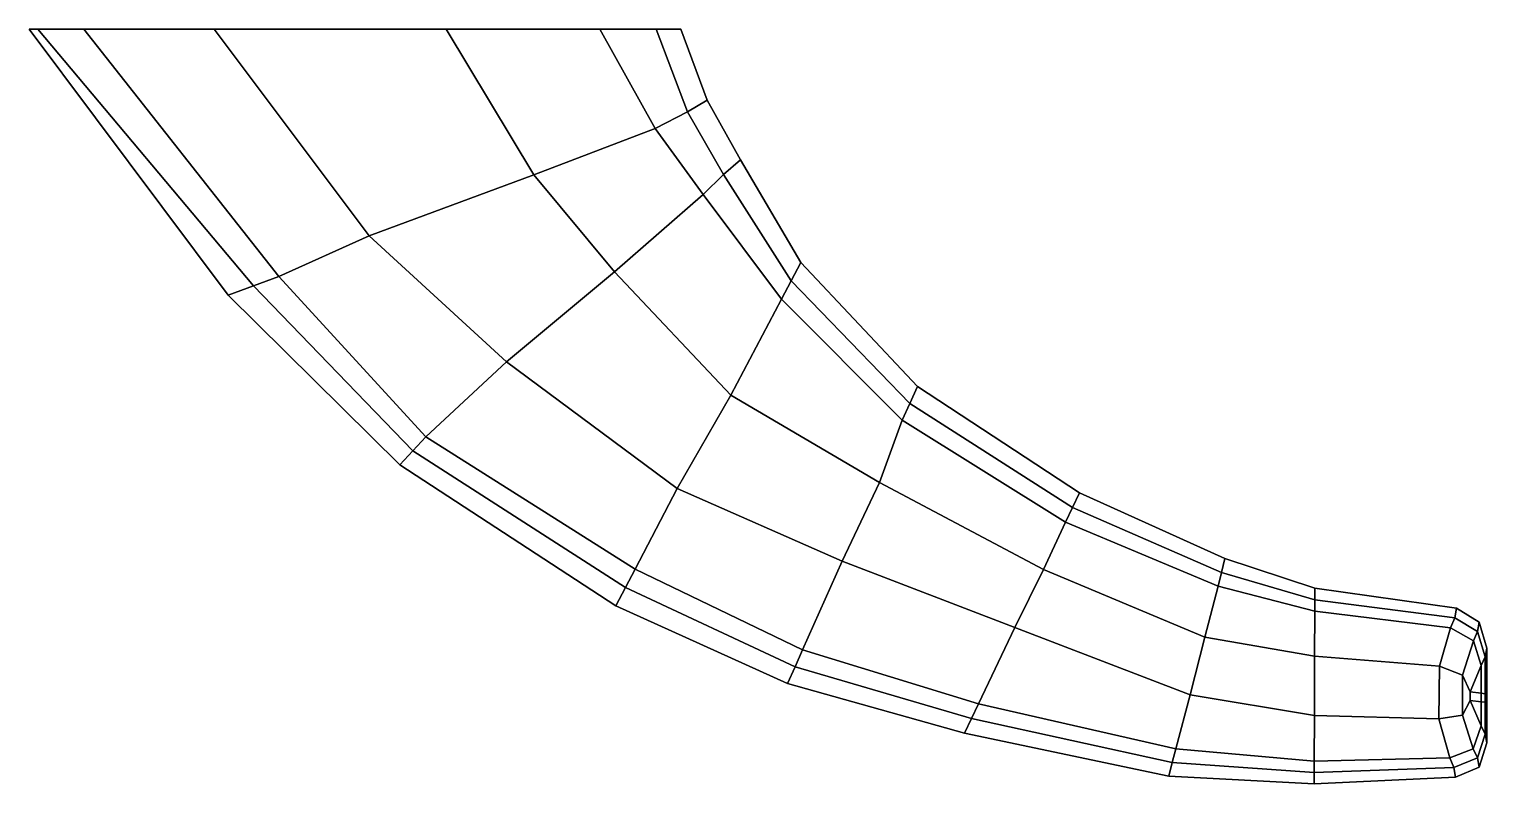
# Model space of a CAD drawing. Header units: millimetres. Extents: x -10 to 48.9, y -30.5 to 0.
import ezdxf

# ---------------------------------------------------------------- set-up
doc = ezdxf.new("R2010")
doc.units = ezdxf.units.MM
doc.header["$MEASUREMENT"] = 0
doc.layers.add('METAL', color=140, linetype='Continuous')

msp = doc.modelspace()

# ---------------------------------------------------------------- meshes
at = {"layer": 'METAL'}
mesh = msp.add_polyface(dxfattribs=at)
corners = [(48.887, -28.82, 0.007), (48.886, -27.196, 0.007), (48.885, -26.85, 0.007), (48.884, -25, 0.007), (48.823, -28.471, 1.876), (48.823, -28.471, -1.862), (48.822, -27.187, 1.875), (48.822, -27.187, -1.86), (48.822, -26.842, 1.874), (48.822, -26.842, -1.86), (48.82, -25.347, 1.872), (48.82, -25.347, -1.858), (48.656, -28.134, 3.748), (48.656, -28.134, -3.733), (48.655, -27.165, 3.744), (48.655, -27.165, -3.73), (48.654, -26.819, 3.743), (48.654, -26.819, -3.729), (48.653, -25.706, 3.74), (48.653, -25.706, -3.725), (48.577, -23.956, 0.007), (48.572, -29.808, 0.007), (48.513, -24.328, 1.981), (48.513, -24.328, -1.967), (48.508, -29.434, 1.983), (48.508, -29.434, -1.968), (48.345, -24.71, 3.956), (48.345, -24.71, -3.942), (48.34, -29.072, 3.958), (48.34, -29.072, -3.944), (48.217, -27.108, 5.522), (48.217, -27.108, -5.507), (48.217, -26.759, 5.522), (48.217, -26.759, -5.507), (47.904, -26.097, 6.266), (47.904, -26.097, -6.252), (47.901, -27.701, 6.266), (47.901, -27.701, -6.252), (47.66, -23.384, 0.007), (47.626, -30.212, 0.007), (47.592, -23.777, 2.018), (47.592, -23.777, -2.004), (47.56, -29.814, 2.018), (47.56, -29.814, -2.004), (47.422, -24.173, 4.029), (47.422, -24.173, -4.014), (47.39, -29.424, 4.029), (47.39, -29.424, -4.014), (46.968, -25.728, -6.5), (46.968, -25.728, 6.514), (46.952, -27.849, 6.514), (46.952, -27.849, -6.5), (41.94, -22.582, 0.007), (41.939, -23.042, 2.018), (41.939, -23.042, -2.004), (41.938, -23.502, 4.029), (41.938, -23.502, -4.014), (41.925, -25.329, 6.514), (41.925, -25.329, -6.5), (41.92, -27.723, 6.514), (41.92, -27.723, -6.5), (41.912, -29.56, 4.029), (41.912, -29.56, -4.014), (41.911, -30.02, 2.018), (41.911, -30.02, -2.004), (41.909, -30.48, 0.007), (38.309, -21.385, 0.007), (38.171, -21.939, 1.918), (38.171, -21.939, -1.904), (38.033, -22.494, 3.83), (38.033, -22.494, -3.815), (37.501, -24.552, 6.192), (37.501, -24.552, -6.178), (36.903, -26.889, 6.192), (36.903, -26.889, -6.178), (36.319, -29.061, 3.83), (36.319, -29.061, -3.815), (36.181, -29.616, 1.918), (36.181, -29.616, -1.904), (36.043, -30.17, 0.007), (32.425, -18.727, 0.007), (32.143, -19.317, 1.752), (32.143, -19.317, -1.737), (31.862, -19.907, 3.496), (31.862, -19.907, -3.482), (30.975, -21.821, 5.653), (30.975, -21.821, -5.638), (29.817, -24.162, 5.653), (29.817, -24.162, -5.638), (28.345, -27.253, 3.496), (28.345, -27.253, -3.482), (28.063, -27.843, 1.752), (28.063, -27.843, -1.737), (27.782, -28.433, 0.007), (25.884, -14.43, 0.007), (25.579, -15.113, 1.642), (25.579, -15.113, -1.628), (25.274, -15.796, 3.277), (25.274, -15.796, -3.263), (24.348, -18.313, 5.117), (24.348, -18.313, -5.103), (22.843, -21.489, 5.117), (22.843, -21.489, -5.103), (21.245, -25.067, 3.277), (21.245, -25.067, -3.263), (21.178, -9.428, 0.007), (20.94, -25.75, 1.642), (20.94, -25.75, -1.628), (20.786, -10.167, 1.467), (20.786, -10.167, -1.452), (20.635, -26.433, 0.007), (20.394, -10.907, 2.926), (20.394, -10.907, -2.912), (18.74, -5.279, 0.007), (18.343, -14.777, 4.73), (18.343, -14.777, -4.716), (18.049, -5.865, 1.349), (18.049, -5.865, -1.335), (17.385, -2.871, 0.007), (17.222, -6.676, 2.691), (17.222, -6.676, -2.677), (16.597, -3.341, 1.219), (16.597, -3.341, -1.204), (16.325, 0, 0.007), (16.18, -18.555, 4.73), (16.18, -18.555, -4.716), (15.335, 0, 1.053), (15.335, 0, -1.039), (15.285, -4.011, 2.43), (15.285, -4.011, -2.416), (14.488, -21.807, 2.926), (14.488, -21.807, -2.912), (14.097, -22.546, 1.467), (14.097, -22.546, -1.452), (13.705, -23.285, 0.007), (13.64, -9.799, 4.35), (13.64, -9.799, -4.335), (13.049, 0, 2.099), (13.049, 0, -2.085), (10.388, -5.883, 3.928), (10.388, -5.883, -3.913), (9.284, -13.436, 4.35), (9.284, -13.436, -4.335), (6.85, -0.001, 3.392), (6.85, -0.001, -3.378), (6.025, -16.471, 2.691), (6.025, -16.471, -2.677), (5.503, -17.037, 1.349), (5.503, -17.037, -1.335), (4.981, -17.602, 0.007), (3.734, -8.35, 3.928), (3.734, -8.35, -3.913), (0.089, -9.983, 2.43), (0.089, -9.983, -2.416), (-0.939, -10.364, 1.219), (-0.939, -10.364, -1.204), (-1.967, -10.746, 0.007), (-2.52, -0.001, 3.392), (-2.52, -0.001, -3.378), (-7.794, -0.002, 2.064), (-7.794, -0.002, -2.05), (-9.651, -0.002, 1.053), (-9.651, -0.002, -1.039), (-10, -0.002, 0.007)]
mesh.append_faces([[corners[k] for k in face] for face in [(156, 154, 161, 163), (152, 150, 157, 159), (150, 139, 143, 157), (139, 128, 137, 143), (128, 121, 126, 137), (134, 132, 147, 149), (124, 141, 145, 130), (114, 135, 141, 124), (111, 119, 135, 114), (119, 111, 108, 116), (110, 106, 132, 134), (101, 124, 130, 103), (99, 114, 124, 101), (97, 111, 114, 99), (111, 97, 95, 108), (93, 91, 106, 110), (87, 101, 103, 89), (85, 99, 101, 87), (83, 97, 99, 85), (97, 83, 81, 95), (79, 77, 91, 93), (73, 87, 89, 75), (71, 85, 87, 73), (69, 83, 85, 71), (83, 69, 67, 81), (65, 63, 77, 79), (59, 73, 75, 61), (57, 71, 73, 59), (55, 69, 71, 57), (69, 55, 53, 67), (39, 42, 63, 65), (46, 50, 59, 61), (50, 49, 57, 59), (49, 44, 55, 57), (44, 40, 53, 55), (149, 147, 154, 156), (145, 141, 150, 152), (141, 135, 139, 150), (135, 119, 128, 139), (119, 116, 121, 128), (154, 152, 159, 161), (132, 130, 145, 147), (103, 130, 132, 106), (89, 103, 106, 91), (75, 89, 91, 77), (61, 75, 77, 63), (147, 145, 152, 154), (121, 118, 123, 126), (105, 113, 116, 108), (94, 105, 108, 95), (80, 94, 95, 81), (66, 80, 81, 67), (52, 66, 67, 53), (113, 118, 121, 116), (156, 163, 162, 155), (153, 160, 158, 151), (151, 158, 144, 140), (140, 144, 138, 129), (129, 138, 127, 122), (134, 149, 148, 133), (125, 131, 146, 142), (115, 125, 142, 136), (112, 115, 136, 120), (120, 117, 109, 112), (110, 134, 133, 107), (102, 104, 131, 125), (100, 102, 125, 115), (98, 100, 115, 112), (112, 109, 96, 98), (93, 110, 107, 92), (88, 90, 104, 102), (86, 88, 102, 100), (84, 86, 100, 98), (98, 96, 82, 84), (79, 93, 92, 78), (74, 76, 90, 88), (72, 74, 88, 86), (70, 72, 86, 84), (84, 82, 68, 70), (65, 79, 78, 64), (60, 62, 76, 74), (58, 60, 74, 72), (56, 58, 72, 70), (70, 68, 54, 56), (64, 43, 39, 65), (60, 51, 47, 62), (58, 48, 51, 60), (56, 45, 48, 58), (54, 41, 45, 56), (149, 156, 155, 148), (146, 153, 151, 142), (142, 151, 140, 136), (136, 140, 129, 120), (120, 129, 122, 117), (155, 162, 160, 153), (133, 148, 146, 131), (104, 107, 133, 131), (90, 92, 107, 104), (76, 78, 92, 90), (62, 64, 78, 76), (148, 155, 153, 146), (122, 127, 123, 118), (105, 109, 117, 113), (94, 96, 109, 105), (80, 82, 96, 94), (66, 68, 82, 80), (52, 54, 68, 66), (113, 117, 122, 118), (61, 63, 42, 46), (52, 53, 40, 38), (43, 64, 62, 47), (41, 54, 52, 38), (1, 6, 4, 0), (24, 42, 39, 21), (36, 50, 46, 28), (34, 49, 50, 36), (26, 44, 49, 34), (22, 40, 44, 26), (28, 46, 42, 24), (20, 38, 40, 22), (21, 39, 43, 25), (29, 47, 51, 37), (37, 51, 48, 35), (35, 48, 45, 27), (27, 45, 41, 23), (25, 43, 47, 29), (23, 41, 38, 20), (4, 24, 21, 0), (30, 36, 28, 12), (32, 34, 36, 30), (18, 26, 34, 32), (10, 22, 26, 18), (12, 28, 24, 4), (3, 20, 22, 10), (0, 21, 25, 5), (13, 29, 37, 31), (31, 37, 35, 33), (33, 35, 27, 19), (19, 27, 23, 11), (5, 25, 29, 13), (11, 23, 20, 3), (5, 7, 1, 0), (13, 15, 7, 5), (13, 31, 15, 15), (12, 4, 6, 14), (30, 12, 14, 14), (33, 19, 17, 17), (19, 11, 9, 17), (11, 3, 2, 9), (2, 3, 10, 8), (8, 10, 18, 16), (16, 18, 32, 32), (30, 14, 16, 32), (14, 6, 8, 16), (6, 1, 2, 8), (1, 7, 9, 2), (7, 15, 17, 9), (33, 17, 15, 31)]])

doc.saveas('drawing.dxf')
